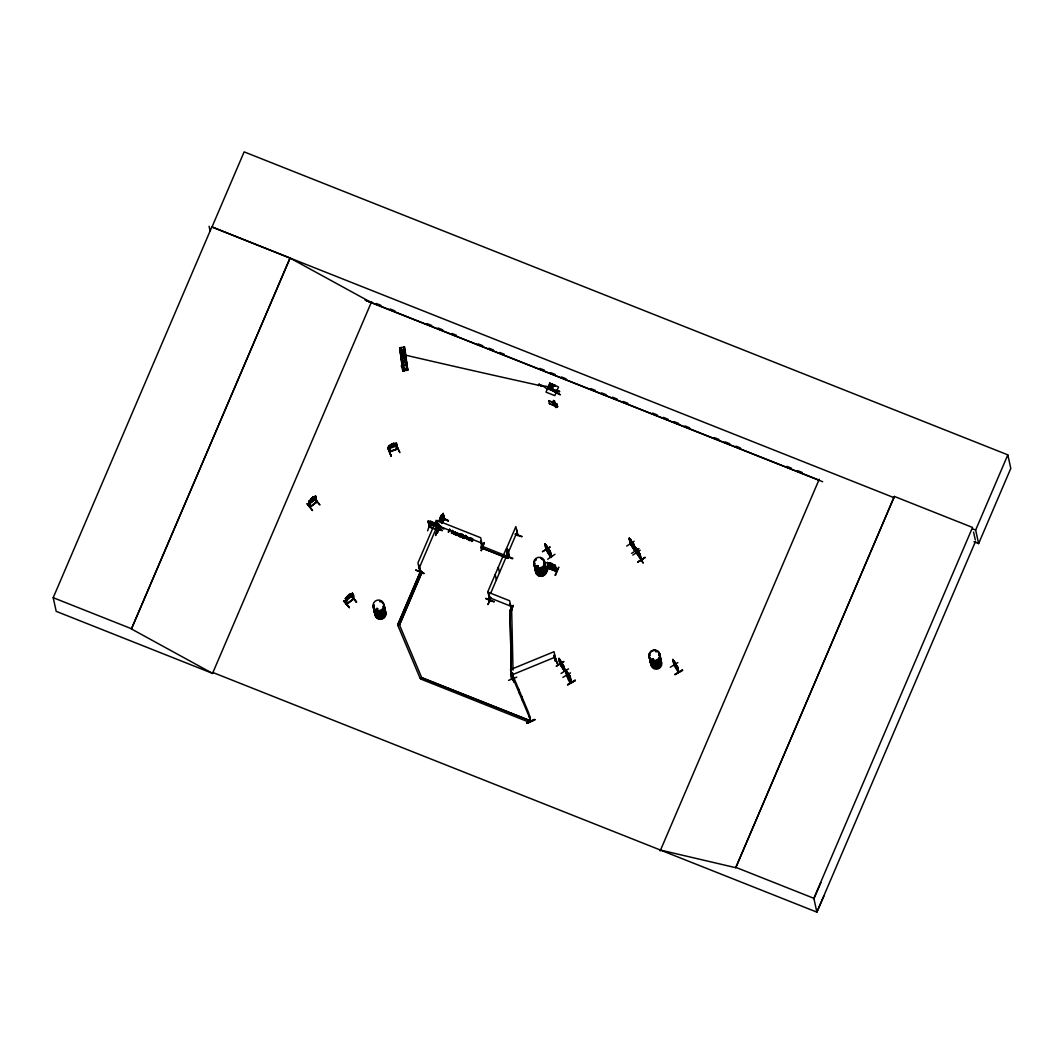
<?xml version="1.0" encoding="UTF-8"?>
<svg xmlns="http://www.w3.org/2000/svg" width="1064" height="1064" viewBox="0 0 1064 1064"><rect width="100%" height="100%" fill="white"/><g stroke="black" fill="none" stroke-linecap="round" stroke-linejoin="round"><path stroke-width="1.5" d="M377.494 608.914L377.028 609.765M377.747 609.073L376.324 609.659M379.941 601.639L380.526 601.426M536.934 566.833L536.988 565.835M537.666 566.766L538.158 566.035L537.254 565.849M653.482 659.175L652.804 659.84L652.405 658.909M653.682 659.64L652.485 659.015M655.783 651.527L656.741 651.394L655.876 651.753M406.448 368.623L406.461 365.763A2.939 0.692 -7.5 0 0 406.248 364.806A2.939 0.692 -7.5 0 0 402.112 365.364A2.939 0.692 -7.5 0 0 402.325 366.322L403.509 368.849L406.448 368.623L403.535 369.022L402.352 366.495A2.939 0.692 -7.5 0 1 402.139 365.537A2.939 0.692 -7.5 0 1 406.262 364.979A2.939 0.692 -7.5 0 1 406.475 365.936M550.46 389.304L551.711 390.235L548.572 388.905L551.977 389.597L549.889 388.427L549.756 383.213L555.288 385.407L552.708 386.325C547.654 384.609 554.929 383.08 552.708 386.325M439.977 526.614L436.932 533.144L439.764 526.481M550.075 389.198L548.811 388.36L550.048 387.602L549.782 383.346L549.091 386.777L549.955 388.387L551.857 388.32L553.426 384.663M315.649 496.143L314.784 496.529L315.649 496.143L316.833 502.142L316.154 502.554L315.476 496.369L308.839 501.477L309.903 507.116L316.886 501.769M315.144 498.205L315.995 502.035M347.489 603.674L346.758 604.286L345.627 598.314L346.066 600.163M347.941 596.425L346.837 597.516L347.103 598.753L351.559 595.401L351.293 594.164L350.083 594.803L349.95 593.991L350.029 594.736L352.517 593.233C355.935 597.223 352.131 600.362 353.341 598.779M458.784 535.551L458.996 534.381M512.821 679.47L512.994 678.899M468.759 538.224L468.812 539.674M470.714 538.131L469.33 539.847M512.954 677.755L513.181 678.38L511.531 678.486L511.385 673.446L512.941 679.763L511.691 673.446M555.142 660.678L556.126 660.704L554.025 651.713L510.467 669.602L512.542 679.085M509.191 556.379C504.416 540.392 511.558 555.741 507.821 558.201L480.728 547.601L507.861 558.374L508.526 556.818L481.354 545.885L480.728 547.601M396.899 448.942C399.372 448.117 387.323 452.373 390.302 451.482M511.425 609.326L509.629 600.761L487.924 592.156L490.132 601.054L489.374 595.8M467.442 536.721L467.242 537.466M405.411 369.673L404.719 369.74L405.264 369.142M452.612 532.758L452.785 531.907M455.804 532.399C455.844 534.421 452.28 530.71 453.357 533.41M540.765 385.261C538.517 387.722 547.667 383.878 549.516 388.692C549.436 392.111 539.674 382.575 540.738 385.461M494.135 601.586L485.982 598.38M471.286 538.065L471.113 539.262M397.896 624.369L420.599 571.062L422.209 571.86L399.479 624.994L397.896 624.369L420.626 571.235L418.977 565.41L420.214 571.408M420.453 571.036L420.147 571.647M438.315 528.981L436.865 523.621L438.022 529.659M490.172 599.125L490.265 599.91L490.172 598.859M507.794 558.028C508.752 558.174 508.778 555.874 506.69 552.602L507.861 558.374M471.418 539.993L471.738 541.403M440.124 522.584L443.369 516.732L443.223 513.38L441.786 515.641L442.571 514.763M456.15 534.341L456.961 533.702M464.276 536.469L463.212 535.232M463.665 536.628L463.439 537.506L462.295 536.881M463.824 537.041L462.547 537.107M539.062 384.729C539.953 381.723 537.573 387.482 538.956 384.995M464.25 536.362L464.263 537.559M455.299 532.04L455.286 531.721M402.458 356.746L403.283 355.855L404.4 356.733M377.427 608.781L376.284 609.725M377.534 609.22L376.47 609.499M538.397 566.394L536.974 566.779M653.682 659.401L652.405 659.919M546.936 550.035L550.593 555.807M468.626 538.876L469.051 537.706M444.406 519.179L442.026 523.448M444.486 519.072L443.183 513.473M470.7 538.371L470.235 539.435M629.595 539.102C628.651 543.824 641.951 560.449 630.354 543.877M630.686 543.531L630.832 544.595L629.423 538.291L634.104 546.883M635.022 550.075C629.037 528.755 641.752 565.875 630.646 543.717M635.341 550.66L634.809 549.782M636.91 553.48C656.302 582.992 623.464 532.811 641.02 558.839M639.81 553.666C644.438 572.898 637.403 541.842 640.688 559.092M512.409 678.446L513.154 677.755M442.837 516L440.163 520.828L440.536 518.115M567.272 675.64L565.436 669.934L566.115 670.426M570.969 681.372L567.072 675.933M397.803 449.008L389.61 451.575M389.77 451.974L397.79 448.729M452.679 532.399L452.958 531.548M564.386 670.121C565.676 673.459 556.672 659.8 559.172 658.869M673.113 661.276L672.754 659.361L673.991 665.173L678.353 672.249M678.021 671.464L677.143 666.051L677.981 671.344M678.699 671.823L674.283 664.734M423.871 573.669L415.864 569.985M415.838 570.184L424.017 573.163M485.822 598.779L494.002 601.918M549.516 389.158L547.548 387.961M440.483 518.168C436.24 526.175 443.874 511.531 442.877 514.55L443.728 519.764M443.728 519.511L442.877 514.55M547.588 564.399L554.889 567.724M548.08 562.643L547.229 562.524L549.21 568.668L548.12 562.909M548.239 563.548L554.57 565.902L547.428 563.96M547.814 565.742L548.851 566.327M546.803 572.166L548.545 566.647M549.197 568.056L548.372 568.349L556.578 571.355L555.222 565.516L552.469 564.279M548.811 566.327L550.647 566.992L549.011 564.944L550.248 564.904L554.224 566.873L554.49 568.11L552.243 566.713L553.865 566.62L549.17 564.851L551.125 566.301L549.556 566.394L551.737 566.673C556.578 569.293 549.051 568.908 550.354 565.436L548.625 563.162L549.928 563.441L549.809 562.683M552.376 563.721L547.189 562.617L555.302 565.529M552.562 564.292L554.105 566.341L550.354 565.436L552.881 566.367L553.147 567.617M554.677 565.356L555.421 565.636L554.677 565.356L555.621 570.809M555.089 568.655L555.9 568.735M555.661 567.418L554.809 567.684M555.022 575.225L558.706 567.365M555.461 575.385L558.667 567.338M517.756 535.059L516.585 529.899L517.516 535.392M512.888 558.254L505.999 555.78M515.202 534.141L522.105 536.695L515.308 534.035M428.872 521.267L427.994 521.227L428.832 521.227M434.617 523.767L430.508 521.267L433.154 522.384L433.806 525.669L429.364 523.993L434.431 525.842M428.872 521.865L428.26 521.307L430.069 526.733M427.622 530.816L430.002 523.98M418.977 565.41L418.671 566.128L419.256 565.516M437.663 529.646L437.144 523.727M439.153 529.566L438.022 523.807L439.991 529.34M428.792 521.307L436.08 524.22L437.41 530.138L436.652 529.473M439.791 529.806L438.754 524.1M419.801 571.315L420.001 570.676M439.259 526.028L435.801 533.902M436.227 534.155C446.747 508.512 430.135 549.849 437.517 529.859M440.283 526.6L437.304 533.197M419.828 571.621L417.953 562.843L436.134 520.336L437.982 529.008L442.305 530.59L438.395 528.582M481.314 541.31L480.689 540.738L482.378 546.763M481.633 546.204L482.697 546.47M480.981 550.514L484.32 542.507L481.407 550.766M507.275 551.99L506.69 552.602M507.874 558.015L508.1 557.363M512.436 558.853L505.799 555.78M488.762 595.162L490.251 601M490.77 597.941L487.937 604.591L490.956 597.915M509.988 603.913L511.239 608.794M509.975 613.316L513.313 605.243L511.305 610.749M213.026 672.554L212.654 673.419L56.206 611.348L53.2 597.689L211.896 226.818L290.126 258.087L131.431 628.957L212.547 673.379L212.933 672.514L816.873 912.127L823.895 896.034M894.079 497.699L211.962 227.071L244.135 151.873L1007.821 454.86L1010.8 468.399L978.627 543.584L973.986 541.749M131.431 628.957L290.073 257.834M212.547 673.379L371.629 301.644M419.136 568.256L437.331 525.749L443.967 528.675M530.284 720.847L421.77 677.795L399.439 624.821L397.856 625.472L399.479 624.994L422.182 571.687M452.732 530.524L451.535 533.33L451.814 530.936L449.833 530.151L448.409 532.093L449.58 529.18M448.409 532.093L449.607 529.287M451.535 533.33L452.705 530.417M452.599 532.971L454.94 534.461L454.262 533.809M457.267 535.618L458.717 533.556M457.959 533.849L457.6 534.833L457.454 533.702M462.295 534.075L461.058 537.121L460.34 536.549M461.63 534.314L460.845 536.136L459.834 536.043M464.489 538.477L465.713 535.431L464.489 538.477L466.577 536.229M467.867 537.32L467.016 539.475L467.216 537.36M472.084 540.073L472.709 538.451M471.418 541.031L472.722 541.057M421.065 679.164L421.73 677.622L530.244 720.674L529.619 722.389L421.065 679.164C423.924 676.292 417.62 679.404 421.77 677.795M549.702 383.466L546.005 392.137L554.823 395.635L558.52 386.964L549.756 383.213L549.955 386.139M550.048 387.602L550.474 385.899L552.283 386.618L552.987 389.929L552.176 390.262L551.378 387.309M550.713 389.118L549.317 388.972L550.58 389.384M549.583 388.759L550.687 389.81L549.463 388.972M550.899 385.607L551.618 383.944M560.183 394.731L550.407 389.717C567.378 391.406 556.406 393.241 550.726 389.092M551.857 388.32L552.283 386.618L549.649 387.003M550.407 389.717L551.232 389.544M551.245 389.85L550.474 389.038M548.851 400.796L556.924 404.2L557.509 406.9L549.37 403.668L548.851 400.796L556.991 404.027L557.509 406.9M549.37 403.668L557.589 406.741M556.126 390.315L559.651 391.672L550.381 389.264M553.666 400.609L553.001 402.524L553.626 400.516L554.49 401.181L553.785 402.844M552.961 403.07L553.732 400.942M553.187 403.163L553.466 402.524M551.139 389.757L557.443 392.988M554.424 400.822L553.706 402.485L552.921 402.165M490.557 593.499L507.462 553.998M507.967 553.267L517.051 532.013M660.159 850.961L819.24 479.226M660.531 850.096L735.756 867.692L894.372 496.436L972.536 527.451L813.84 898.309L816.873 912.127L975.582 541.257M735.756 867.692L894.372 496.436M978.627 543.584L975.648 530.058L1007.821 454.86M813.933 898.708L820.942 882.615M443.954 528.835L436.227 524.619M442.331 530.51L437.969 528.848M352.743 599.019L352.251 596.572M315.702 496.21L315.396 499.282L310.023 503.312L315.463 499.269M471.086 539.142L470.461 540.166M352.144 596.212L352.517 593.233M352.849 594.936L346.851 600.349M549.742 550.5C555.86 565.463 544.529 548.971 546.563 549.49C557.137 572.046 546.55 537.413 550.567 555.927M530.431 721.206L528.515 712.508L510.68 670.267M463.053 534.607L462.574 535.684M441.64 514.976C438.315 522.171 442.105 512.316 441.826 515.787L441.72 515.016M440.589 518.328L441.879 516L440.855 519.578L440.31 517.397M441.76 523.315L444.18 518.86L442.996 513.726M441.786 523.448L444.18 519.139M440.403 526.667L440.696 525.962M441.786 517.782L448.476 520.722L441.986 517.383M460.579 533.782L459.422 535.205L459.861 536.15M567.019 675.214C577.074 698.875 566.301 660.731 570.69 681.652M560.808 664.641L559.305 659.308M564.824 670.945L563.228 664.987L564.12 670.679M540.539 558.281L541.43 558.281M652.112 659.015L653.416 658.656M456.31 533.769L456.336 534.74L457.587 534.726M470.9 539.514L470.195 540.339A1.383 1.343 -12.4 0 1 469.277 540.446L468.386 539.887M517.982 535.804L515.867 526.6L506.77 547.854L508.672 556.605M511.611 608.887L510.095 603.634M404.786 369.274L405.091 368.609M309.504 500.612L309.305 503.206M347.728 595.68L345.547 598.367M316.846 502.022L310.023 507.249L310.528 506.477M556.033 660.571C553.972 663.231 554.889 652.817 554.131 655.584M346.638 603.887L353.541 598.739M347.369 603.82L346.039 598.088L345.401 598.553L346.704 604.259M352.889 599.178C353.102 600.721 351.905 591.198 351.838 594.098M311.154 499.455L310.063 500.559L310.342 501.796L314.758 498.404L314.492 497.167L313.295 497.819L313.095 497.074M455.804 533.609L457.334 533.29M376.284 608.701L377.082 608.382M536.934 565.822L537.732 565.503M537.24 565.795L537.413 566.806M538.956 570.823L537.985 570.783M307.057 503.884L312.55 510.56L307.124 503.711M343.566 601.027L349.285 607.531L343.845 600.814M548.439 567.817L556.605 571.036L555.927 570.557M482.537 546.79L480.702 537.746L437.291 520.522L439.326 529.167M310.927 498.83L313.215 497.074L309.518 500.692M313.242 497.739L314.851 496.595M309.943 507.315L308.64 501.609L309.278 501.131L310.635 506.903M309.464 501.357L308.64 501.609M309.837 507.023L316.66 501.782L315.476 496.369M314.997 499.495L319.918 504.921L315.396 499.189L316.101 498.005M350.016 594.058L347.702 595.8M352.437 593.3L346.226 597.569M353.66 599.032L346.718 604.086M351.838 596.478L356.693 601.945M356.307 602.251L352.211 596.199M389.318 445.723L388.466 446.295L389.61 452.16M393.84 444.021C402.099 442.026 385.7 444.021 388.892 448.157L389.876 448.503L388.892 448.157M545.34 544.236L546.63 550.248M549.942 547.109L542.427 551.724L549.942 547.042M550.194 551.139L549.49 550.673M554.996 554.291L547.707 559.212M546.244 549.942C541.815 533.849 548.213 554.783 549.742 552.615L546.085 547.189M544.967 544.076L548 547.814L548.412 549.889L546.63 546.484M545.353 545.859L546.111 547.229M548 547.814L545.832 545.327M546.098 546.563L549.224 551.059L548.226 548.439M549.756 550.979L548.173 548.372M549.889 550.992L549.25 549.928M630.407 539.594L632.415 544.01L630.659 540.578M629.861 539.408L630.633 540.206M632.069 541.882L629.423 538.291M626.736 546.111L634.077 541.244M633.16 544.116L632.162 542.494M633.772 545.18L633.226 544.05M634.144 545.287L633.452 544.808M634.171 546.962L630.048 541.323L629.103 538.105L630.367 543.97M636.897 549.45L636.591 548.572L638.174 550.913L635.261 547.495L639.264 553.147L638.267 551.524M635.7 548.133L636.937 553.626L635.514 547.322M635.514 548.971L636.179 550.381M631.63 553.333L639.012 548.545M632.787 555.062L640.182 550.261M636.804 552.788L635.115 547.175L635.687 547.694M639.956 554.158L639.331 553.081M640.249 554.317L639.557 553.839M640.262 555.993L636.152 550.354M637.708 562.324L645.037 557.39L637.642 562.164M645.09 557.536L637.655 562.191M566.327 672.754C562.524 658.988 568.229 686.4 571.488 682.263M566.367 672.661L570.264 678.46M568.136 673.392L566.607 671.012L567.391 674.416M569.28 675.587L565.277 669.535M569.865 676.664L569.346 675.534M562.896 677.369L570.477 672.887M570.238 676.89L569.559 676.398M575.079 680.042L567.617 684.804L575.345 680.534M567.591 684.751L575.358 680.561M560.302 660.824L561.978 664.295L559.159 658.496L562.67 664.441L561.739 662.779M559.145 660.132L563.242 667.075M559.757 661.529L563.282 667.155M561.553 662.22L559.558 659.627M556.392 666.184L563.92 661.515L556.352 666.104M560.369 663.67L560.781 664.521L560.302 663.63M563.654 667.314L562.75 664.375M563.641 665.638L562.962 665.133M561.007 673.499L568.495 668.817M675.507 663.191L675.893 665.372L673.964 660.904L675.56 663.244L672.807 659.72L677.169 666.583L673.738 661.941M673.219 660.385L674.669 665.532M673.06 661.196L677.276 668.165M677.835 662.593L670.307 667.248M677.143 666.051L677.555 666.702L676.877 666.21M674.948 674.643L682.49 670.081M682.676 670.387L674.895 674.549L682.41 669.881M378.239 613.862L377.294 613.476M549.955 388.387L555.315 385.554L553.067 385.78M549.157 568.615L556.499 571.395M510.587 674.43L514.045 682.423M429.404 526.52L434.046 528.369M429.444 526.707L434.072 528.515M430.109 527.119L428.992 521.586M437.291 529.978L429.337 527.026L428.127 521.174L429.949 527.332M391.087 456.017L387.908 447.931L391.1 455.911M310.356 506.557L309.571 502.474M353.088 599.285L346.877 604.192M463.917 537.732L463.744 537.932A1.33 1.303 -12.4 0 1 462.986 537.945L462.095 537.413M511.917 672.581C510.654 672.541 513.832 675.374 513.247 678.42L513.101 673.379M511.997 674.15L511.412 673.565M512.383 678.3L513.154 677.928M516.772 677.13L508.579 680.375M554.357 656.461L557.775 664.468L554.796 656.382M530.311 721.166L529.207 714.968L530.71 720.767M529.513 715.673L528.928 715.088M534.66 719.437L526.72 723.374L534.713 719.623M526.547 722.961L534.7 719.583M526.707 723.347L534.86 719.942M551.937 385.886L551.458 386.99M551.857 389.491L552.655 389.158L552.176 386.977M511.651 675.015L555.208 657.126M435.628 526.281L436.386 525.975L435.987 524.193M399.692 347.862L400.383 347.768L403.336 370.857L399.692 347.862L402.737 370.937M400.649 347.742L403.628 370.817L401.407 354.339M406.169 365.418L403.535 347.236L405.956 365.391M402.817 370.924L399.998 347.662L404.746 347.157L407.712 370.232L404.054 347.25L407.765 370.219M403.562 370.817L404.254 370.724M406.235 370.432L406.86 370.352M393.667 443.262L389.943 445.816L390.222 447.066L394.199 446.082L395.422 445.018L395.156 443.768L393.76 444.074L393.667 443.262L389.304 445.803M389.251 446.428C387.522 445.364 391.366 449.474 390.435 451.828M395.808 443.848C396.673 441.773 395.329 447.931 396.912 449.287M396.167 444.805L399.838 452.599L396.141 444.699M389.836 448.409L396.207 446.016L396.952 444.898L396.167 445.922M457.387 535.165L456.163 535.179M513.074 677.981L511.491 678.313M403.788 357.69L402.511 357.172M537.918 571.036L538.85 571.275M404.121 347.25L407.366 370.232M555.421 661.01L554.012 655.318M456.629 533.197L455.565 534.115L456.19 535.285M404.692 349.484L400.317 350.069M400.529 351.639L404.892 350.974M405.477 355.469L401.101 356.054M404.373 369.713L405.717 369.527C406.169 371.416 402.524 369.567 405.717 369.527M407.406 370.192L403.349 370.671M548.519 567.977L547.322 562.563L548 563.188M511.305 670.187L509.949 610.124L511.704 610.244M434.883 525.018L429.696 523.023L429.43 521.772L430.721 522.065M380.42 601.133L380.141 601.785L380.619 600.974M376.856 608.422L377.64 608.701M459.488 536.495L460.632 536.469M460.552 533.676L460.752 533.689M454.647 533.955L453.344 533.303M490.038 600.508L489.054 596.465M563.228 664.987L564.612 671.291L560.515 664.654M346 600.216L346.904 600.282M456.935 533.596L457.986 533.955M557.35 393.214L560.156 394.611M459.821 536.695L458.903 535.977M457.307 533.17L458.158 533.529M548.891 566.234L555.089 568.535L553.16 567.923L553.307 568.588M550.74 567.551L553.44 568.562M552.482 564.598L549.968 563.654L550.248 564.904L552.761 565.835L552.322 563.614M430.774 522.291L433.274 523.262M431.04 523.541L433.54 524.499M437.903 524.087L438.634 524.379M435.509 524.126L436.24 524.419L435.389 524.406M439.831 529.779L439.099 529.42M507.794 557.895L506.264 548.598L488.07 591.105L488.961 595.162M972.576 528.835L975.648 530.058M376.257 303.479L380.885 305.315M390.142 308.999L394.771 310.834M427.183 323.695L431.824 325.531M437.996 327.978L442.624 329.813M451.881 333.484L456.509 335.32M478.122 343.898L482.75 345.733M488.935 348.181L493.563 350.029M499.734 352.477L504.363 354.312M539.86 368.397L544.489 370.232M550.673 372.679L555.302 374.515M561.473 376.962L566.101 378.797M590.799 388.599L595.428 390.435M601.599 392.882L606.227 394.731M612.412 397.178L617.04 399.013M623.211 401.461L627.84 403.296M652.538 413.098L657.166 414.933M663.338 417.381L667.979 419.216M674.15 421.663L678.779 423.512M684.95 425.959L689.578 427.794M714.276 437.597L718.905 439.432M725.076 441.879L729.718 443.715M735.889 446.162L740.517 447.997M786.815 466.378L791.456 468.213M797.628 470.66L802.256 472.496M818.868 480.103L365.125 300.088L371.256 302.522L290.126 258.087M367.213 301.019L822.685 481.726M550.793 385.128L552.602 385.846M552.376 387.097L550.474 385.899M549.942 387.123L551.751 387.841M553.706 400.862L554.49 401.181M438.488 525.935L481.886 543.159M489.121 597.556L510.813 606.174M420.626 571.235L422.209 571.86M397.856 624.196L399.439 624.821M735.663 867.293L813.84 898.309M53.2 597.689L131.377 628.691M462.68 537.852L462.122 536.761M443.701 515.215L443.369 516.732M441.76 517.676L448.237 521.134M463.492 536.575L462.68 535.844M459.276 536.482L458.797 535.724M630.234 543.651L630.713 544.382M554.504 565.888L555.501 566.952M428.42 522.916L429.417 523.993M678.313 672.049L677.209 666.463M562.098 664.827L562.736 665.492L561.659 662.832M452.838 533.556L454.94 534.461M559.292 658.869L558.746 658.337L559.198 660.199M313.308 497.659L313.162 496.994M351.878 596.452L356.4 602.158M346.039 598.088L345.401 598.553M343.898 600.655L349.231 607.544M349.192 607.597L343.885 600.761M635.966 548.439L636.711 549.383L636.511 548.625M566.101 670.812L566.806 671.77M673.472 660.691L674.177 661.662M512.954 678.912L513.181 679.563M545.433 544.582L549.184 549.995M545.087 544.715L549.942 551.671M567.139 673.246L568.562 675.454M560.01 663.989L564.572 671.211M638.187 551.578L639.304 554.211L636.245 549.676M632.082 542.547L633.2 545.18L630.141 540.645M562.657 664.428L563.255 665.519M546.949 549.955L545.779 544.861M566.367 672.049L569.32 676.651L568.216 673.339L568.814 676.638M559.824 660.864L560.701 662.593M552.655 389.158L552.987 389.929M511.877 675.68L529.699 717.921M397.856 625.472L420.174 678.446M391.166 456.004L387.881 448.024M973.56 532.053L975.236 539.727M677.555 666.702L678.792 672.195M673.073 659.56L674.456 665.865M638.121 550.859L638.506 553.041L636.764 549.609M633.705 544.648L635.128 550.939M630.54 539.634L630.806 540.419M630.487 539.541L630.606 540.352M551.697 388.081L552.176 390.262M554.344 400.875L555.834 407.632M553.626 400.516L554.264 403.309M553.679 402.418L554.57 406.475M555.182 565.596L555.807 568.695M551.87 563.654L550.301 563.268M552.868 568.229L551.258 567.617M546.457 545.446L546.776 546.311M569.812 676.239L571.208 682.543M569.812 676.598L570.211 678.367M565.702 669.775L567.099 676.079M559.159 658.496L560.542 664.801M509.949 610.124L511.345 670.36M498.298 567.205L499.495 572.618M495.172 574.507L496.369 579.92M521.559 696.029L522.743 701.429M518.487 688.767L519.684 694.18M480.689 540.738L481.806 546.55M489.679 596.279L490.211 599.152M441.48 515.641L440.642 517.144M435.987 527.106L436.639 529.925M432.649 522.304L431.04 521.692M430.508 521.267L431.306 524.712M396.553 443.116L397.75 448.968M393.188 443.701L391.565 444.34M349.63 594.763L348.194 595.587M313.348 498.032L313.614 499.282L311.486 500.918L311.207 499.681M312.789 497.553L311.42 498.604M209.076 226.286L210.06 230.768M403.535 347.236L405.876 365.404M403.429 349.005L405.61 365.484M401.447 349.298L404.187 370.738L400.915 347.649M511.664 610.071L513.021 670.134M511.425 673.605L511.531 678.486M538.557 385.288A1642.789 195.936 11.2 0 1 400.49 353.979M463.718 537.825A1.33 1.303 -12.4 0 1 462.973 537.839M470.168 540.219A1.383 1.343 -12.4 0 1 469.251 540.339M374.102 606.334A5.506 5.36 -12.4 0 0 379.888 613.662A5.506 5.36 -12.4 0 0 383.572 605.057A5.586 5.426 -12.4 0 1 379.875 613.649A5.586 5.426 -12.4 0 1 374.023 606.227A5.506 5.347 -12.4 0 0 379.821 613.409A5.506 5.347 -12.4 0 0 383.506 604.804M383.838 606.307A5.506 5.347 -12.4 0 1 380.859 614.766A5.506 5.347 -12.4 0 1 374.023 608.941M383.811 606.227A5.506 5.347 -12.4 0 1 381.524 614.447A5.506 5.347 -12.4 0 1 373.996 610.257M382.215 602.583A5.506 5.347 -12.4 0 1 383.479 609.699A5.506 5.347 -12.4 0 1 376.297 611.627A5.506 5.347 -12.4 0 1 373.797 604.844M383.891 604.525A5.506 5.347 -12.4 0 1 378.784 611.96A5.506 5.347 -12.4 0 1 373.73 604.605M382.162 602.33A5.506 5.347 -12.4 0 1 383.173 603.315M384.543 609.18A5.586 5.426 -12.4 0 1 380.806 617.905A5.586 5.426 -12.4 0 1 374.954 610.483M384.729 610.497A5.48 5.32 -12.4 0 1 381.777 618.916A5.48 5.32 -12.4 0 1 374.954 613.117A5.506 5.36 -12.4 0 0 381.803 619.035A5.506 5.36 -12.4 0 0 384.782 610.563M384.875 609.034A5.506 5.347 -12.4 0 1 380.486 616.415A5.506 5.347 -12.4 0 1 374.355 610.457M383.16 606.839A5.506 5.347 -12.4 0 1 384.171 607.823M384.437 609.06A5.506 5.347 -12.4 0 1 380.766 617.665A5.506 5.347 -12.4 0 1 375.007 610.35M384.836 608.768A5.506 5.36 -12.4 0 1 380.433 616.176A5.506 5.36 -12.4 0 1 374.289 610.204M383.107 606.586A5.506 5.36 -12.4 0 1 384.117 607.571M659.441 654.932A5.506 5.347 -12.4 0 1 656.461 663.377A5.506 5.347 -12.4 0 1 649.625 657.565M660.438 657.552A5.48 5.32 -12.4 0 1 656.076 664.907A5.48 5.32 -12.4 0 1 649.958 658.975M658.722 655.384A5.48 5.32 -12.4 0 1 659.733 656.355M659.161 653.682A5.506 5.347 -12.4 0 1 655.491 662.274A5.506 5.347 -12.4 0 1 649.732 654.959M659.201 653.469A5.586 5.426 -12.4 0 1 655.464 662.194A5.586 5.426 -12.4 0 1 649.612 654.772M659.121 653.429A5.506 5.36 -12.4 0 1 655.437 662.034A5.506 5.36 -12.4 0 1 649.665 654.706M660.372 659.188A5.506 5.347 -12.4 0 1 657.406 667.633A5.506 5.347 -12.4 0 1 650.556 661.821M659.667 659.64A5.48 5.32 -12.4 0 1 658.39 668.804A5.48 5.32 -12.4 0 1 650.889 663.231M660.491 657.778A5.48 5.32 -12.4 0 1 656.116 665.133A5.48 5.32 -12.4 0 1 650.011 659.201M660.106 657.938A5.506 5.347 -12.4 0 1 656.422 666.529A5.506 5.347 -12.4 0 1 650.663 659.215M660.132 657.725A5.586 5.426 -12.4 0 1 656.395 666.45A5.586 5.426 -12.4 0 1 650.543 659.028M544.223 562.164A5.506 5.36 -12.4 0 1 540.539 570.783A5.506 5.36 -12.4 0 1 534.766 563.455M544.156 561.925A5.506 5.347 -12.4 0 1 540.472 570.517A5.506 5.347 -12.4 0 1 534.713 563.202M544.449 563.348A5.48 5.32 -12.4 0 1 541.483 571.767A5.48 5.32 -12.4 0 1 534.673 565.982M544.502 563.574A5.48 5.32 -12.4 0 1 541.536 571.993A5.48 5.32 -12.4 0 1 534.726 566.194M541.629 559.012A5.506 5.347 -12.4 0 1 544.582 565.982A5.506 5.347 -12.4 0 1 537.387 568.934A5.506 5.347 -12.4 0 1 534.447 561.965M535.165 560.741A5.506 5.347 -12.4 0 1 536.189 559.757M544.555 561.632A5.506 5.36 -12.4 0 1 539.435 569.094A5.506 5.36 -12.4 0 1 534.381 561.712M535.099 560.489A5.506 5.36 -12.4 0 1 536.123 559.491M541.589 558.746A5.506 5.36 -12.4 0 1 543.837 560.422M545.154 566.42A5.506 5.36 -12.4 0 1 541.47 575.039A5.506 5.36 -12.4 0 1 535.697 567.711M545.087 566.181A5.506 5.347 -12.4 0 1 541.416 574.773A5.506 5.347 -12.4 0 1 535.658 567.458M545.38 567.604A5.48 5.32 -12.4 0 1 542.427 576.023A5.48 5.32 -12.4 0 1 535.604 570.238A5.506 5.36 -12.4 0 0 542.454 576.143A5.506 5.36 -12.4 0 0 545.433 567.684M545.526 566.141A5.506 5.347 -12.4 0 1 541.137 573.536A5.506 5.347 -12.4 0 1 535.006 567.577M543.81 563.96A5.506 5.347 -12.4 0 1 544.821 564.931M545.486 565.888A5.506 5.36 -12.4 0 1 541.084 573.297A5.506 5.36 -12.4 0 1 534.939 567.325M543.757 563.694A5.506 5.36 -12.4 0 1 544.768 564.678M439.246 520.482L439.126 521.307L439.246 520.482M350.136 595.029L347.981 596.651L348.261 597.888L350.415 596.266L350.136 595.029M393.813 444.3L391.286 445.284L391.565 446.534L394.079 445.55L393.813 444.3M552.123 384.024L552.163 384.024M405.198 353.315L400.822 353.913L405.198 353.315M405.77 357.73L401.394 358.329L405.783 357.81M310.143 503.325L309.172 503.192L310.09 503.392M376.403 610.31A5.506 5.347 -12.4 0 0 383.971 604.618A5.506 5.347 -12.4 0 0 375.206 601.133A5.506 5.347 -12.4 0 0 376.403 610.31M652.338 660.438A5.506 5.36 -12.4 0 0 659.919 654.732A5.506 5.36 -12.4 0 0 651.128 651.235A5.506 5.36 -12.4 0 0 652.338 660.438A5.493 5.333 -12.4 0 0 659.933 654.865A5.493 5.333 -12.4 0 0 651.168 651.394A5.493 5.333 -12.4 0 0 652.378 660.558A5.48 5.32 -12.4 0 0 659.919 654.865A5.48 5.32 -12.4 0 0 651.181 651.394A5.48 5.32 -12.4 0 0 652.378 660.544M537.094 567.538A5.48 5.32 -12.4 0 0 544.635 561.859A5.48 5.32 -12.4 0 0 535.897 558.401A5.48 5.32 -12.4 0 0 537.094 567.538"/></g></svg>
